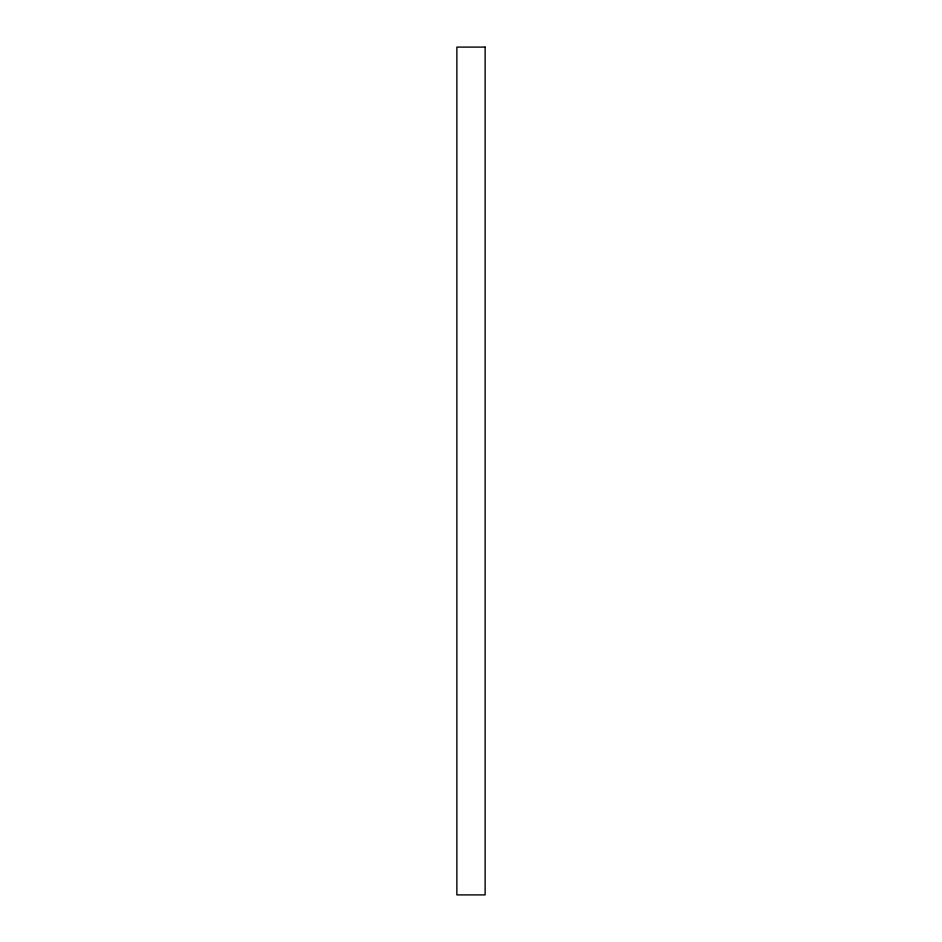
<?xml version="1.0" encoding="UTF-8"?>
<svg xmlns="http://www.w3.org/2000/svg" width="942" height="942" viewBox="0 0 942 942"><rect width="100%" height="100%" fill="white"/><g stroke="black" fill="none" stroke-linecap="round" stroke-linejoin="round"><path stroke-width="1.41" d="M485.13 47.1L456.87 47.1L456.87 894.9L485.13 894.9L485.13 47.1"/></g></svg>
